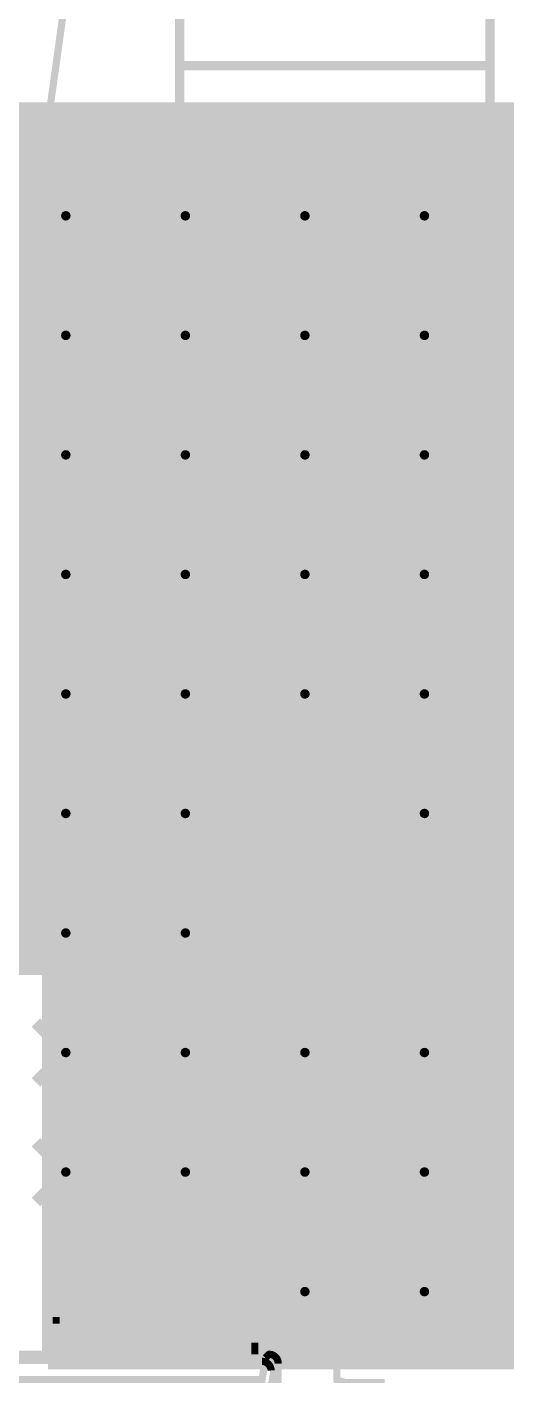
# Model space of a CAD drawing. Extents: x -20 to 155, y -91 to 215.
# Drawn here: x 90.61 to 100.79, y 13.47 to 42.11 of the extents above; entities that cross this region are included whole.
import ezdxf

# ---------------------------------------------------------------- set-up
doc = ezdxf.new("R2010")
doc.units = 0
doc.header["$MEASUREMENT"] = 0
doc.layers.get('0').update_dxf_attribs({"linetype": 'CONTINUOUS'})
for name, color, linetype in [('25-334-0_BOT', 7, 'CONTINUOUS'), ('25-334-0_DRD', 7, 'CONTINUOUS'), ('25-334-0_DRL', 2, 'CONTINUOUS'), ('25-334-0_IN1', 4, 'CONTINUOUS'), ('25-334-0_IN2', 3, 'CONTINUOUS'), ('25-334-0_SMB', 5, 'CONTINUOUS'), ('25-334-0_SMT', 10, 'CONTINUOUS'), ('25-334-0_SPT', 14, 'CONTINUOUS'), ('25-334-0_SST', 12, 'CONTINUOUS'), ('25-334-0_TOP', 11, 'CONTINUOUS'), ('THRUHOLE_TAP', 15, 'CONTINUOUS')]:
    doc.layers.add(name, color=color, linetype=linetype)

# ---------------------------------------------------------------- blocks, each defined once
blk = doc.blocks.new('ROUND_14')
at = {"const_width": 1.905}
blk.add_lwpolyline([(-0.9525, 0, 1), (0.9525, 0, 1)], format="xyb", close=True, dxfattribs=at)
blk = doc.blocks.new('ROUND_64')
at = {"const_width": 0.35052}
blk.add_lwpolyline([(-0.17526, 0, 1), (0.17526, 0, 1)], format="xyb", close=True, dxfattribs=at)
blk = doc.blocks.new('ROUND_80')
at = {"const_width": 0.54991}
blk.add_lwpolyline([(-0.274954, 0, 1), (0.274954, 0, 1)], format="xyb", close=True, dxfattribs=at)
blk = doc.blocks.new('ROUND_84')
at = {"const_width": 0.10033}
blk.add_lwpolyline([(-0.050164, 0, 1), (0.050164, 0, 1)], format="xyb", close=True, dxfattribs=at)
blk = doc.blocks.new('RECTANGLE_48')
blk.add_solid([(2.20472, 0.99949), (2.20472, -0.99949), (-2.20472, 0.99949), (-2.20472, -0.99949)])
blk = doc.blocks.new('ROUND_70')
at = {"const_width": 0.0762}
blk.add_lwpolyline([(-0.0381, 0, 1), (0.0381, 0, 1)], format="xyb", close=True, dxfattribs=at)
blk = doc.blocks.new('ROUND_75')
at = {"const_width": 0.10033}
blk.add_lwpolyline([(-0.050164, 0, 1), (0.050164, 0, 1)], format="xyb", close=True, dxfattribs=at)

msp = doc.modelspace()

# ---------------------------------------------------------------- linework, layer by layer
at = {"layer": '25-334-0_BOT', "const_width": 0.254}
for points in [[(132.842, 40.386), (65.659, 40.386), (65.659, 25.273)], [(90.5764, 40.386), (90.5764, 22.098)], [(90.805, 40.386), (90.805, 22.098)], [(91.0336, 40.386), (91.0336, 22.098)], [(91.2622, 40.386), (91.2622, 13.716)], [(91.4908, 40.386), (91.4908, 13.716)], [(91.7194, 40.386), (91.7194, 13.716)], [(91.948, 40.386), (91.948, 13.716)], [(92.1766, 40.386), (92.1766, 13.716)], [(92.4052, 40.386), (92.4052, 13.716)], [(92.6338, 40.386), (92.6338, 13.716)], [(92.8624, 40.386), (92.8624, 13.716)], [(93.091, 40.386), (93.091, 13.716)], [(93.3196, 40.386), (93.3196, 13.716)], [(93.5482, 40.386), (93.5482, 13.716)], [(93.7768, 40.386), (93.7768, 13.716)], [(94.0054, 40.386), (94.0054, 13.716)], [(94.234, 40.386), (94.234, 13.716)], [(94.4626, 40.386), (94.4626, 13.716)], [(94.6912, 40.386), (94.6912, 13.716)], [(94.9198, 40.386), (94.9198, 13.716)], [(95.1484, 40.386), (95.1484, 13.716)], [(95.377, 40.386), (95.377, 13.716)], [(95.6056, 40.386), (95.6056, 13.716)], [(95.8342, 40.386), (95.8342, 13.716)], [(96.0628, 40.386), (96.0628, 13.716)], [(96.2914, 40.386), (96.2914, 13.716)], [(96.52, 40.386), (96.52, 13.716)], [(96.7486, 40.386), (96.7486, 13.716)], [(96.9772, 40.386), (96.9772, 13.716)], [(97.2058, 40.386), (97.2058, 13.716)], [(97.4344, 40.386), (97.4344, 13.716)], [(97.663, 40.386), (97.663, 13.716)], [(97.8916, 40.386), (97.8916, 13.716)], [(98.1202, 40.386), (98.1202, 13.716)], [(98.3488, 40.386), (98.3488, 13.716)], [(98.5774, 40.386), (98.5774, 13.716)], [(98.806, 40.386), (98.806, 13.716)], [(99.0346, 40.386), (99.0346, 13.716)], [(99.2632, 40.386), (99.2632, 13.716)], [(99.4918, 40.386), (99.4918, 13.716)], [(99.7204, 40.386), (99.7204, 13.716)], [(99.949, 40.386), (99.949, 13.716)], [(100.1776, 40.386), (100.1776, 13.716)], [(100.4062, 40.386), (100.4062, 13.716)], [(100.6348, 40.386), (100.6348, 13.716)], [(100.8634, 40.386), (100.8634, 13.716)], [(133.30682, 40.2336), (65.659, 40.2336)], [(133.63448, 40.005), (65.659, 40.005)], [(133.84022, 39.7764), (65.659, 39.7764)], [(133.97738, 39.5478), (65.659, 39.5478)], [(134.06628, 39.3192), (65.659, 39.3192)], [(134.112, 39.0906), (65.659, 39.0906)], [(134.112, 38.862), (65.659, 38.862)], [(134.112, 38.6334), (65.659, 38.6334)], [(134.112, 38.4048), (65.659, 38.4048)], [(134.112, 38.1762), (65.659, 38.1762)], [(134.112, 37.9476), (65.659, 37.9476)], [(134.112, 37.719), (65.659, 37.719)], [(134.112, 37.4904), (65.659, 37.4904)], [(134.112, 37.2618), (65.659, 37.2618)], [(134.112, 37.0332), (65.659, 37.0332)], [(134.112, 36.8046), (65.659, 36.8046)], [(134.112, 36.576), (65.659, 36.576)], [(134.112, 36.3474), (65.659, 36.3474)], [(134.112, 36.1188), (65.659, 36.1188)], [(134.112, 35.8902), (65.659, 35.8902)], [(134.112, 35.6616), (65.659, 35.6616)], [(134.112, 35.433), (65.659, 35.433)], [(134.112, 35.2044), (65.659, 35.2044)], [(134.112, 34.9758), (65.659, 34.9758)], [(134.112, 34.7472), (65.659, 34.7472)], [(134.112, 34.5186), (65.659, 34.5186)], [(134.112, 34.29), (65.659, 34.29)], [(134.112, 34.0614), (65.659, 34.0614)], [(134.112, 33.8328), (65.659, 33.8328)], [(134.112, 33.6042), (65.659, 33.6042)], [(134.112, 33.3756), (65.659, 33.3756)], [(134.112, 33.147), (65.659, 33.147)], [(134.112, 32.9184), (65.659, 32.9184)], [(134.112, 32.6898), (65.659, 32.6898)], [(134.112, 32.4612), (65.659, 32.4612)], [(134.112, 32.2326), (65.659, 32.2326)], [(134.112, 32.004), (65.659, 32.004)], [(134.112, 31.7754), (65.659, 31.7754)], [(134.112, 31.5468), (65.659, 31.5468)], [(134.112, 31.3182), (65.659, 31.3182)], [(134.112, 31.0896), (65.659, 31.0896)], [(134.112, 30.861), (65.659, 30.861)], [(134.112, 30.6324), (65.659, 30.6324)], [(134.112, 30.4038), (65.659, 30.4038)], [(134.112, 30.1752), (65.659, 30.1752)], [(134.112, 29.9466), (65.659, 29.9466)], [(134.112, 29.718), (65.659, 29.718)], [(134.12216, 29.4894), (65.659, 29.4894)], [(134.12724, 29.2608), (65.659, 29.2608)], [(134.12724, 29.0322), (65.659, 29.0322)], [(134.11962, 28.8036), (65.659, 28.8036)], [(134.10692, 28.575), (65.659, 28.575)], [(134.0866, 28.3464), (65.659, 28.3464)], [(134.0612, 28.1178), (65.659, 28.1178)], [(134.02818, 27.8892), (65.659, 27.8892)], [(133.99008, 27.6606), (65.659, 27.6606)], [(133.94436, 27.432), (65.659, 27.432)], [(133.89356, 27.2034), (65.659, 27.2034)], [(133.83514, 26.9748), (65.659, 26.9748)], [(133.77164, 26.7462), (65.659, 26.7462)], [(133.69798, 26.5176), (65.659, 26.5176)], [(133.61924, 26.289), (65.659, 26.289)], [(133.53288, 26.0604), (65.659, 26.0604)], [(133.4389, 25.8318), (65.659, 25.8318)], [(133.3373, 25.6032), (65.659, 25.6032)], [(133.22554, 25.3746), (65.659, 25.3746)], [(133.10616, 25.146), (65.786, 25.146)], [(132.97916, 24.9174), (66.0146, 24.9174)], [(132.842, 24.6888), (66.2432, 24.6888)], [(132.69468, 24.4602), (66.4718, 24.4602)], [(132.53466, 24.2316), (66.7004, 24.2316)], [(132.36448, 24.003), (66.929, 24.003)], [(132.18414, 23.7744), (67.1576, 23.7744)], [(131.98856, 23.5458), (67.3862, 23.5458)], [(131.77774, 23.3172), (67.6148, 23.3172)], [(131.55168, 23.0886), (67.8434, 23.0886)], [(131.3053, 22.86), (68.072, 22.86)], [(131.04114, 22.6314), (68.3006, 22.6314)], [(130.75158, 22.4028), (68.5292, 22.4028)], [(130.43408, 22.1742), (68.7578, 22.1742)], [(91.186, 22.098), (68.834, 22.098)], [(91.186, 22.098), (91.186, 13.716)], [(130.08102, 21.9456), (91.186, 21.9456)], [(129.68732, 21.717), (91.186, 21.717)], [(129.2352, 21.4884), (91.186, 21.4884)], [(128.7018, 21.2598), (91.186, 21.2598)], [(128.0287, 21.0312), (91.186, 21.0312)], [(127.0381, 20.8026), (91.186, 20.8026)], [(120.777, 20.574), (91.186, 20.574)], [(120.5484, 20.3454), (91.186, 20.3454)], [(120.3198, 20.1168), (91.186, 20.1168)], [(120.0912, 19.8882), (91.186, 19.8882)], [(119.8626, 19.6596), (91.186, 19.6596)], [(119.634, 19.431), (91.186, 19.431)], [(119.4054, 19.2024), (91.186, 19.2024)], [(119.1768, 18.9738), (91.186, 18.9738)], [(118.9482, 18.7452), (91.186, 18.7452)], [(118.7196, 18.5166), (91.186, 18.5166)], [(118.491, 18.288), (91.186, 18.288)], [(118.2624, 18.0594), (91.186, 18.0594)], [(118.0338, 17.8308), (91.186, 17.8308)], [(117.8052, 17.6022), (91.186, 17.6022)], [(117.5766, 17.3736), (91.186, 17.3736)], [(117.348, 17.145), (91.186, 17.145)], [(117.1194, 16.9164), (91.186, 16.9164)], [(116.8908, 16.6878), (91.186, 16.6878)], [(116.6622, 16.4592), (91.186, 16.4592)], [(116.4336, 16.2306), (91.186, 16.2306)], [(116.205, 16.002), (91.186, 16.002)], [(115.9764, 15.7734), (91.186, 15.7734)], [(115.7478, 15.5448), (91.186, 15.5448)], [(115.5192, 15.3162), (91.186, 15.3162)], [(115.2906, 15.0876), (91.186, 15.0876)], [(115.062, 14.859), (91.186, 14.859)], [(114.8334, 14.6304), (91.186, 14.6304)], [(114.6048, 14.4018), (91.186, 14.4018)], [(114.3762, 14.1732), (91.186, 14.1732)], [(114.1476, 13.9446), (91.186, 13.9446)], [(113.919, 13.716), (91.186, 13.716)]]:
    msp.add_lwpolyline(points, dxfattribs=at)
at = {"layer": '25-334-0_DRD', "const_width": 0.254}
for points in [[(92.075, 38.735), (90.805, 37.465)], [(92.075, 37.465), (90.805, 38.735)], [(94.615, 38.735), (93.345, 37.465)], [(94.615, 37.465), (93.345, 38.735)], [(97.155, 38.735), (95.885, 37.465)], [(97.155, 37.465), (95.885, 38.735)], [(99.695, 38.735), (98.425, 37.465)], [(99.695, 37.465), (98.425, 38.735)], [(92.075, 36.195), (90.805, 34.925)], [(92.075, 34.925), (90.805, 36.195)], [(94.615, 36.195), (93.345, 34.925)], [(94.615, 34.925), (93.345, 36.195)], [(97.155, 36.195), (95.885, 34.925)], [(97.155, 34.925), (95.885, 36.195)], [(99.695, 36.195), (98.425, 34.925)], [(99.695, 34.925), (98.425, 36.195)], [(92.075, 33.655), (90.805, 32.385)], [(92.075, 32.385), (90.805, 33.655)], [(94.615, 33.655), (93.345, 32.385)], [(94.615, 32.385), (93.345, 33.655)], [(97.155, 33.655), (95.885, 32.385)], [(97.155, 32.385), (95.885, 33.655)], [(99.695, 33.655), (98.425, 32.385)], [(99.695, 32.385), (98.425, 33.655)], [(92.075, 31.115), (90.805, 29.845)], [(92.075, 29.845), (90.805, 31.115)], [(94.615, 31.115), (93.345, 29.845)], [(94.615, 29.845), (93.345, 31.115)], [(97.155, 31.115), (95.885, 29.845)], [(97.155, 29.845), (95.885, 31.115)], [(99.695, 31.115), (98.425, 29.845)], [(99.695, 29.845), (98.425, 31.115)], [(92.075, 28.575), (90.805, 27.305)], [(92.075, 27.305), (90.805, 28.575)], [(94.615, 28.575), (93.345, 27.305)], [(94.615, 27.305), (93.345, 28.575)], [(97.155, 28.575), (95.885, 27.305)], [(97.155, 27.305), (95.885, 28.575)], [(99.695, 28.575), (98.425, 27.305)], [(99.695, 27.305), (98.425, 28.575)], [(92.075, 26.035), (90.805, 24.765)], [(92.075, 24.765), (90.805, 26.035)], [(94.615, 26.035), (93.345, 24.765)], [(94.615, 24.765), (93.345, 26.035)], [(99.695, 26.035), (98.425, 24.765)], [(99.695, 24.765), (98.425, 26.035)], [(96.52, 24.13), (96.52, 22.86)], [(97.79, 24.13), (96.52, 24.13)], [(97.155, 24.13), (97.155, 22.86)], [(97.79, 22.86), (97.79, 24.13)], [(92.075, 23.495), (90.805, 22.225)], [(92.075, 22.225), (90.805, 23.495)], [(94.615, 23.495), (93.345, 22.225)], [(94.615, 22.225), (93.345, 23.495)], [(97.79, 23.495), (96.52, 23.495)], [(96.52, 22.86), (97.79, 22.86)], [(92.075, 20.955), (90.805, 19.685)], [(92.075, 19.685), (90.805, 20.955)], [(94.615, 20.955), (93.345, 19.685)], [(94.615, 19.685), (93.345, 20.955)], [(97.155, 20.955), (95.885, 19.685)], [(97.155, 19.685), (95.885, 20.955)], [(99.695, 20.955), (98.425, 19.685)], [(99.695, 19.685), (98.425, 20.955)], [(92.075, 18.415), (90.805, 17.145)], [(92.075, 17.145), (90.805, 18.415)], [(94.615, 18.415), (93.345, 17.145)], [(94.615, 17.145), (93.345, 18.415)], [(97.155, 18.415), (95.885, 17.145)], [(97.155, 17.145), (95.885, 18.415)], [(99.695, 18.415), (98.425, 17.145)], [(99.695, 17.145), (98.425, 18.415)], [(97.155, 15.875), (95.885, 14.605)], [(97.155, 14.605), (95.885, 15.875)], [(99.695, 15.875), (98.425, 14.605)], [(99.695, 14.605), (98.425, 15.875)]]:
    msp.add_lwpolyline(points, dxfattribs=at)
at = {"layer": '25-334-0_IN1', "const_width": 0.254}
for points in [[(132.207, 40.386), (41.275, 40.386), (31.242, 30.353), (31.242, 19.939), (27.559, 16.256), (23.241, 16.256)], [(132.64388, 40.3352), (41.2242, 40.3352)], [(90.6653, 40.386), (90.6653, 22.098)], [(90.8939, 40.386), (90.8939, 22.098)], [(91.1225, 40.386), (91.1225, 13.716)], [(91.3511, 40.386), (91.3511, 13.716)], [(91.5797, 40.386), (91.5797, 13.716)], [(91.8083, 40.386), (91.8083, 13.716)], [(92.0369, 40.386), (92.0369, 13.716)], [(92.2655, 40.386), (92.2655, 13.716)], [(92.4941, 40.386), (92.4941, 13.716)], [(92.7227, 40.386), (92.7227, 13.716)], [(92.9513, 40.386), (92.9513, 13.716)], [(93.1799, 40.386), (93.1799, 13.716)], [(93.4085, 40.386), (93.4085, 13.716)], [(93.6371, 40.386), (93.6371, 13.716)], [(93.8657, 40.386), (93.8657, 13.716)], [(94.0943, 40.386), (94.0943, 13.716)], [(94.3229, 40.386), (94.3229, 13.716)], [(94.5515, 40.386), (94.5515, 13.716)], [(94.7801, 40.386), (94.7801, 13.716)], [(95.0087, 40.386), (95.0087, 13.716)], [(95.2373, 40.386), (95.2373, 13.716)], [(95.4659, 40.386), (95.4659, 13.716)], [(95.6945, 40.386), (95.6945, 13.716)], [(95.9231, 40.386), (95.9231, 13.716)], [(96.1517, 40.386), (96.1517, 13.716)], [(96.3803, 40.386), (96.3803, 13.716)], [(96.6089, 40.386), (96.6089, 13.716)], [(96.8375, 40.386), (96.8375, 13.716)], [(97.0661, 40.386), (97.0661, 13.716)], [(97.2947, 40.386), (97.2947, 13.716)], [(97.5233, 40.386), (97.5233, 13.716)], [(97.7519, 40.386), (97.7519, 13.716)], [(97.9805, 40.386), (97.9805, 13.716)], [(98.2091, 40.386), (98.2091, 13.716)], [(98.4377, 40.386), (98.4377, 13.716)], [(98.6663, 40.386), (98.6663, 13.716)], [(98.8949, 40.386), (98.8949, 13.716)], [(99.1235, 40.386), (99.1235, 13.716)], [(99.3521, 40.386), (99.3521, 13.716)], [(99.5807, 40.386), (99.5807, 13.716)], [(99.8093, 40.386), (99.8093, 13.716)], [(100.0379, 40.386), (100.0379, 13.716)], [(100.2665, 40.386), (100.2665, 13.716)], [(100.4951, 40.386), (100.4951, 13.716)], [(100.7237, 40.386), (100.7237, 13.716)], [(133.20014, 40.1066), (40.9956, 40.1066)], [(133.5024, 39.878), (40.767, 39.878)], [(133.86308, 39.4208), (40.3098, 39.4208)], [(133.71068, 39.6494), (40.5384, 39.6494)], [(133.97484, 39.1922), (40.0812, 39.1922)], [(134.0485, 38.9636), (39.8526, 38.9636)], [(134.09422, 38.735), (39.624, 38.735)], [(134.112, 38.2778), (39.1668, 38.2778)], [(134.112, 38.5064), (39.3954, 38.5064)], [(134.112, 38.0492), (38.9382, 38.0492)], [(134.112, 37.8206), (38.7096, 37.8206)], [(134.112, 37.592), (38.481, 37.592)], [(134.112, 37.1348), (38.0238, 37.1348)], [(134.112, 37.3634), (38.2524, 37.3634)], [(134.112, 36.9062), (37.7952, 36.9062)], [(134.112, 36.6776), (37.5666, 36.6776)], [(134.112, 36.449), (37.338, 36.449)], [(134.112, 35.9918), (36.8808, 35.9918)], [(134.112, 36.2204), (37.1094, 36.2204)], [(134.112, 35.7632), (36.6522, 35.7632)], [(134.112, 35.5346), (36.4236, 35.5346)], [(134.112, 35.306), (36.195, 35.306)], [(134.112, 34.8488), (35.7378, 34.8488)], [(134.112, 35.0774), (35.9664, 35.0774)], [(134.112, 34.6202), (35.5092, 34.6202)], [(134.112, 34.3916), (35.2806, 34.3916)], [(134.112, 34.163), (35.052, 34.163)], [(134.112, 33.7058), (34.5948, 33.7058)], [(134.112, 33.9344), (34.8234, 33.9344)], [(134.112, 33.4772), (34.3662, 33.4772)], [(134.112, 33.2486), (34.1376, 33.2486)], [(134.112, 33.02), (33.909, 33.02)], [(134.112, 32.5628), (33.4518, 32.5628)], [(134.112, 32.7914), (33.6804, 32.7914)], [(134.112, 32.3342), (33.2232, 32.3342)], [(134.112, 32.1056), (32.9946, 32.1056)], [(134.112, 31.877), (32.766, 31.877)], [(134.112, 31.4198), (32.3088, 31.4198)], [(134.112, 31.6484), (32.5374, 31.6484)], [(134.112, 31.1912), (32.0802, 31.1912)], [(134.112, 30.9626), (31.8516, 30.9626)], [(134.112, 30.734), (31.623, 30.734)], [(134.112, 30.2768), (31.242, 30.2768)], [(134.112, 30.5054), (31.3944, 30.5054)], [(134.112, 30.0482), (31.242, 30.0482)], [(134.112, 29.8196), (31.242, 29.8196)], [(134.112, 29.591), (31.242, 29.591)], [(134.112, 29.3624), (31.242, 29.3624)], [(134.112, 29.1338), (31.242, 29.1338)], [(134.112, 28.9052), (31.242, 28.9052)], [(134.112, 28.6766), (31.242, 28.6766)], [(134.112, 28.448), (31.242, 28.448)], [(134.112, 28.2194), (31.242, 28.2194)], [(134.112, 27.9908), (31.242, 27.9908)], [(134.112, 27.7622), (63.1698, 27.7622)], [(134.112, 27.5336), (63.3984, 27.5336)], [(134.10946, 27.305), (63.627, 27.305)], [(134.09676, 27.0764), (63.8556, 27.0764)], [(134.07644, 26.8478), (64.0842, 26.8478)], [(134.0485, 26.6192), (64.3128, 26.6192)], [(134.01294, 26.3906), (64.5414, 26.3906)], [(133.96976, 26.162), (64.77, 26.162)], [(133.91896, 25.9334), (64.9986, 25.9334)], [(133.86054, 25.7048), (65.2272, 25.7048)], [(133.79196, 25.4762), (65.4558, 25.4762)], [(133.71322, 25.2476), (65.6844, 25.2476)], [(133.62686, 25.019), (65.913, 25.019)], [(133.53288, 24.7904), (66.1416, 24.7904)], [(133.4262, 24.5618), (66.3702, 24.5618)], [(133.30936, 24.3332), (66.5988, 24.3332)], [(133.18236, 24.1046), (66.8274, 24.1046)], [(133.0452, 23.876), (67.056, 23.876)], [(132.8928, 23.6474), (67.2846, 23.6474)], [(132.7277, 23.4188), (67.5132, 23.4188)], [(132.54736, 23.1902), (67.7418, 23.1902)], [(132.34924, 22.9616), (67.9704, 22.9616)], [(132.13334, 22.733), (68.199, 22.733)], [(131.89458, 22.5044), (68.4276, 22.5044)], [(131.63296, 22.2758), (68.6562, 22.2758)], [(91.059, 22.098), (68.834, 22.098)], [(91.059, 22.098), (91.059, 13.716)], [(131.3434, 22.0472), (91.059, 22.0472)], [(131.0132, 21.8186), (91.059, 21.8186)], [(130.63982, 21.59), (91.059, 21.59)], [(130.2004, 21.3614), (91.059, 21.3614)], [(129.65938, 21.1328), (91.059, 21.1328)], [(128.92278, 20.9042), (91.059, 20.9042)], [(120.8786, 20.6756), (91.059, 20.6756)], [(120.65, 20.447), (91.059, 20.447)], [(120.4214, 20.2184), (91.059, 20.2184)], [(120.1928, 19.9898), (91.059, 19.9898)], [(119.9642, 19.7612), (91.059, 19.7612)], [(119.7356, 19.5326), (91.059, 19.5326)], [(119.507, 19.304), (91.059, 19.304)], [(119.2784, 19.0754), (91.059, 19.0754)], [(119.0498, 18.8468), (91.059, 18.8468)], [(118.8212, 18.6182), (91.059, 18.6182)], [(118.5926, 18.3896), (91.059, 18.3896)], [(118.364, 18.161), (91.059, 18.161)], [(118.1354, 17.9324), (91.059, 17.9324)], [(117.9068, 17.7038), (91.059, 17.7038)], [(117.6782, 17.4752), (91.059, 17.4752)], [(117.4496, 17.2466), (91.059, 17.2466)], [(117.221, 17.018), (91.059, 17.018)], [(116.9924, 16.7894), (91.059, 16.7894)], [(116.7638, 16.5608), (91.059, 16.5608)], [(116.5352, 16.3322), (91.059, 16.3322)], [(116.3066, 16.1036), (91.059, 16.1036)], [(116.078, 15.875), (91.059, 15.875)], [(115.8494, 15.6464), (91.059, 15.6464)], [(115.6208, 15.4178), (91.059, 15.4178)], [(115.3922, 15.1892), (91.059, 15.1892)], [(115.1636, 14.9606), (91.059, 14.9606)], [(114.935, 14.732), (91.059, 14.732)], [(114.7064, 14.5034), (91.059, 14.5034)], [(114.4778, 14.2748), (91.059, 14.2748)], [(114.2492, 14.0462), (91.059, 14.0462)], [(114.0206, 13.8176), (91.059, 13.8176)], [(113.919, 13.716), (91.059, 13.716)]]:
    msp.add_lwpolyline(points, dxfattribs=at)
at = {"layer": '25-334-0_SMT', "const_width": 1.99898}
for points in [[(91.821, 38.735), (91.821, 23.622), (92.71, 22.733), (92.71, 15.113)], [(95.504, 38.608), (95.504, 15.24)], [(98.806, 15.113), (98.806, 38.481)]]:
    msp.add_lwpolyline(points, dxfattribs=at)
at = {"layer": '25-334-0_SST'}
for points, const_width in [([(93.85808, 45.48632), (93.85808, 26.90368), (100.45192, 26.90368), (100.45192, 45.48632), (93.85808, 45.48632)], 0.20066), ([(93.85808, 41.29024), (100.45192, 41.29024)], 0.20066), ([(93.85808, 31.19882), (100.45192, 31.19882)], 0.20066), ([(97.155, 26.80462), (97.155, 23.30704)], 0.39878), ([(91.23426, 13.90904), (91.23426, 14.15288), (95.45574, 14.15288), (95.45574, 14.55674), (95.45574, 14.69898), (91.23426, 14.69898), (91.23426, 14.8463), (91.23426, 15.32636), (95.45574, 15.32636), (95.45574, 14.8463), (95.45574, 14.69898)], 0.1524), ([(95.45574, 14.8463), (91.23426, 14.8463)], 0.1524), ([(91.23426, 14.69898), (91.23426, 14.55674)], 0.1524), ([(95.45574, 14.55674), (91.23426, 14.55674), (91.23426, 14.15288)], 0.1524), ([(95.45574, 14.15288), (95.45574, 13.90904)], 0.1524), ([(85.76056, 13.88872), (85.65388, 13.71346), (85.76056, 13.88618), (85.7631, 13.88872), (85.852, 13.90904), (85.85454, 13.90904), (95.75546, 13.90904), (95.758, 13.90904), (95.93072, 13.80236)], 0.1524), ([(95.67926, 13.77442), (95.60814, 13.37056), (86.00186, 13.37056), (86.00186, 13.22832), (85.80374, 13.22832), (85.73262, 13.63472)], 0.1524), ([(85.93074, 13.77442), (85.93074, 13.8303), (95.67926, 13.8303), (95.67926, 13.77442), (85.93074, 13.77442), (86.00186, 13.37056)], 0.1524), ([(91.64574, 5.4737), (91.64574, 4.9911), (91.23426, 4.9911), (91.23426, 5.4737), (91.64574, 5.4737), (91.64574, 5.62102), (91.64574, 5.76326), (91.23426, 5.76326), (91.23426, 6.16712), (91.23426, 6.41096), (91.64574, 6.41096), (95.75546, 6.41096), (95.758, 6.41096), (95.60814, 6.56082), (95.60814, 6.7564), (95.60814, 13.22832), (95.80372, 13.22832), (95.87484, 13.63472), (95.95358, 13.71346), (95.95358, 13.71092)], 0.1524), ([(95.758, 13.90904), (95.67926, 13.8303)], 0.1524), ([(95.95358, 13.71346), (95.95358, 13.71092), (95.95358, 6.60908), (95.95358, 6.60654), (95.8469, 6.43128)], 0.1524), ([(98.21418, 13.3096), (97.36582, 13.3096), (97.19818, 13.36802), (97.19818, 13.72362), (97.36582, 13.78458), (98.21418, 13.78458)], 0.1524)]:
    msp.add_lwpolyline(points, dxfattribs=dict(at, const_width=const_width))
at = {"layer": '25-334-0_SST', "const_width": 0.1524}
for points in [[(66.04, 19.58594, 0.4142136), (91.53906, 45.085)], [(95.80372, 13.5636, 0.3924235), (95.60814, 13.75918)], [(95.95358, 13.71092, 0.4104636), (95.758, 13.90904)], [(95.95358, 13.71346, 0.4142136), (95.758, 13.90904)]]:
    msp.add_lwpolyline(points, format="xyb", dxfattribs=at)
at = {"layer": '25-334-0_TOP', "const_width": 0.254}
for points in [[(132.334, 40.386), (41.402, 40.386), (31.242, 30.226), (31.242, 19.939), (27.559, 16.256), (23.241, 16.256)], [(132.5118, 40.3606), (41.3766, 40.3606)], [(90.6653, 40.386), (90.6653, 22.098)], [(90.8939, 40.386), (90.8939, 22.098)], [(91.1225, 40.386), (91.1225, 22.098)], [(91.3511, 40.386), (91.3511, 13.716)], [(91.5797, 40.386), (91.5797, 13.716)], [(91.8083, 40.386), (91.8083, 13.716)], [(92.0369, 40.386), (92.0369, 13.716)], [(92.2655, 40.386), (92.2655, 13.716)], [(92.4941, 40.386), (92.4941, 13.716)], [(92.7227, 40.386), (92.7227, 13.716)], [(92.9513, 40.386), (92.9513, 13.716)], [(93.1799, 40.386), (93.1799, 13.716)], [(93.4085, 40.386), (93.4085, 13.716)], [(93.6371, 40.386), (93.6371, 13.716)], [(93.8657, 40.386), (93.8657, 13.716)], [(94.0943, 40.386), (94.0943, 13.716)], [(94.3229, 40.386), (94.3229, 13.716)], [(94.5515, 40.386), (94.5515, 13.716)], [(94.7801, 40.386), (94.7801, 13.716)], [(95.0087, 40.386), (95.0087, 13.716)], [(95.2373, 40.386), (95.2373, 13.716)], [(95.4659, 40.386), (95.4659, 13.716)], [(95.6945, 40.386), (95.6945, 13.716)], [(95.9231, 40.386), (95.9231, 13.716)], [(96.1517, 40.386), (96.1517, 13.716)], [(96.3803, 40.386), (96.3803, 13.716)], [(96.6089, 40.386), (96.6089, 13.716)], [(96.8375, 40.386), (96.8375, 13.716)], [(97.0661, 40.386), (97.0661, 13.716)], [(97.2947, 40.386), (97.2947, 13.716)], [(97.5233, 40.386), (97.5233, 13.716)], [(97.7519, 40.386), (97.7519, 13.716)], [(97.9805, 40.386), (97.9805, 13.716)], [(98.2091, 40.386), (98.2091, 13.716)], [(98.4377, 40.386), (98.4377, 13.716)], [(98.6663, 40.386), (98.6663, 13.716)], [(98.8949, 40.386), (98.8949, 13.716)], [(99.1235, 40.386), (99.1235, 13.716)], [(99.3521, 40.386), (99.3521, 13.716)], [(99.5807, 40.386), (99.5807, 13.716)], [(99.8093, 40.386), (99.8093, 13.716)], [(100.0379, 40.386), (100.0379, 13.716)], [(100.2665, 40.386), (100.2665, 13.716)], [(100.4951, 40.386), (100.4951, 13.716)], [(100.7237, 40.386), (100.7237, 13.716)], [(133.12902, 40.132), (41.148, 40.132)], [(133.44906, 39.9034), (40.9194, 39.9034)], [(133.8326, 39.4462), (40.4622, 39.4462)], [(133.67004, 39.6748), (40.6908, 39.6748)], [(133.95198, 39.2176), (40.2336, 39.2176)], [(134.0358, 38.989), (40.005, 38.989)], [(134.09168, 38.7604), (39.7764, 38.7604)], [(134.112, 38.3032), (39.3192, 38.3032)], [(134.112, 38.5318), (39.5478, 38.5318)], [(134.112, 38.0746), (39.0906, 38.0746)], [(134.112, 37.846), (38.862, 37.846)], [(134.112, 37.6174), (38.6334, 37.6174)], [(134.112, 37.1602), (38.1762, 37.1602)], [(134.112, 37.3888), (38.4048, 37.3888)], [(134.112, 36.9316), (37.9476, 36.9316)], [(134.112, 36.703), (37.719, 36.703)], [(134.112, 36.4744), (37.4904, 36.4744)], [(134.112, 36.0172), (37.0332, 36.0172)], [(134.112, 36.2458), (37.2618, 36.2458)], [(134.112, 35.7886), (36.8046, 35.7886)], [(134.112, 35.56), (36.576, 35.56)], [(134.112, 35.3314), (36.3474, 35.3314)], [(134.112, 34.8742), (35.8902, 34.8742)], [(134.112, 35.1028), (36.1188, 35.1028)], [(134.112, 34.6456), (35.6616, 34.6456)], [(134.112, 34.417), (35.433, 34.417)], [(134.112, 34.1884), (35.2044, 34.1884)], [(134.112, 33.7312), (34.7472, 33.7312)], [(134.112, 33.9598), (34.9758, 33.9598)], [(134.112, 33.5026), (34.5186, 33.5026)], [(134.112, 33.274), (34.29, 33.274)], [(134.112, 32.8168), (33.8328, 32.8168)], [(134.112, 33.0454), (34.0614, 33.0454)], [(134.112, 32.5882), (33.6042, 32.5882)], [(134.112, 32.3596), (33.3756, 32.3596)], [(134.112, 32.131), (33.147, 32.131)], [(134.112, 31.6738), (32.6898, 31.6738)], [(134.112, 31.9024), (32.9184, 31.9024)], [(134.112, 31.4452), (32.4612, 31.4452)], [(134.112, 31.2166), (32.2326, 31.2166)], [(134.112, 30.988), (32.004, 30.988)], [(134.112, 30.5308), (31.5468, 30.5308)], [(134.112, 30.7594), (31.7754, 30.7594)], [(134.112, 30.3022), (31.3182, 30.3022)], [(134.112, 30.0736), (31.242, 30.0736)], [(134.112, 29.845), (31.242, 29.845)], [(134.11708, 29.6164), (31.242, 29.6164)], [(134.12724, 29.3878), (31.242, 29.3878)], [(134.12978, 29.1592), (31.242, 29.1592)], [(134.1247, 28.9306), (31.242, 28.9306)], [(134.11708, 28.702), (31.242, 28.702)], [(134.10184, 28.4734), (31.242, 28.4734)], [(134.07898, 28.2448), (31.242, 28.2448)], [(134.05104, 28.0162), (31.242, 28.0162)], [(134.01548, 27.7876), (63.1444, 27.7876)], [(133.97484, 27.559), (63.373, 27.559)], [(133.92658, 27.3304), (63.6016, 27.3304)], [(133.87324, 27.1018), (63.8302, 27.1018)], [(133.81228, 26.8732), (64.0588, 26.8732)], [(133.7437, 26.6446), (64.2874, 26.6446)], [(133.67004, 26.416), (64.516, 26.416)], [(133.58876, 26.1874), (64.7446, 26.1874)], [(133.49732, 25.9588), (64.9732, 25.9588)], [(133.4008, 25.7302), (65.2018, 25.7302)], [(133.29412, 25.5016), (65.4304, 25.5016)], [(133.18236, 25.273), (65.659, 25.273)], [(133.0579, 25.0444), (65.8876, 25.0444)], [(132.92582, 24.8158), (66.1162, 24.8158)], [(132.78612, 24.5872), (66.3448, 24.5872)], [(132.63372, 24.3586), (66.5734, 24.3586)], [(132.47116, 24.13), (66.802, 24.13)], [(132.2959, 23.9014), (67.0306, 23.9014)], [(132.10794, 23.6728), (67.2592, 23.6728)], [(131.90728, 23.4442), (67.4878, 23.4442)], [(131.68884, 23.2156), (67.7164, 23.2156)], [(131.45516, 22.987), (67.945, 22.987)], [(131.2037, 22.7584), (68.1736, 22.7584)], [(130.92684, 22.5298), (68.4022, 22.5298)], [(130.62712, 22.3012), (68.6308, 22.3012)], [(91.186, 22.098), (68.834, 22.098)], [(91.186, 22.098), (91.186, 13.716)], [(130.29438, 22.0726), (91.186, 22.0726)], [(129.92608, 21.844), (91.186, 21.844)], [(129.50952, 21.6154), (91.186, 21.6154)], [(129.02438, 21.3868), (91.186, 21.3868)], [(128.44272, 21.1582), (91.186, 21.1582)], [(127.6731, 20.9296), (91.186, 20.9296)], [(120.904, 20.701), (91.186, 20.701)], [(120.6754, 20.4724), (91.186, 20.4724)], [(120.4468, 20.2438), (91.186, 20.2438)], [(120.2182, 20.0152), (91.186, 20.0152)], [(119.9896, 19.7866), (91.186, 19.7866)], [(119.761, 19.558), (91.186, 19.558)], [(119.5324, 19.3294), (91.186, 19.3294)], [(119.3038, 19.1008), (91.186, 19.1008)], [(119.0752, 18.8722), (91.186, 18.8722)], [(118.8466, 18.6436), (91.186, 18.6436)], [(118.618, 18.415), (91.186, 18.415)], [(118.3894, 18.1864), (91.186, 18.1864)], [(118.1608, 17.9578), (91.186, 17.9578)], [(117.9322, 17.7292), (91.186, 17.7292)], [(117.7036, 17.5006), (91.186, 17.5006)], [(117.475, 17.272), (91.186, 17.272)], [(117.2464, 17.0434), (91.186, 17.0434)], [(117.0178, 16.8148), (91.186, 16.8148)], [(116.7892, 16.5862), (91.186, 16.5862)], [(116.5606, 16.3576), (91.186, 16.3576)], [(116.332, 16.129), (91.186, 16.129)], [(116.1034, 15.9004), (91.186, 15.9004)], [(115.8748, 15.6718), (91.186, 15.6718)], [(115.6462, 15.4432), (91.186, 15.4432)], [(115.4176, 15.2146), (91.186, 15.2146)], [(115.189, 14.986), (91.186, 14.986)], [(114.9604, 14.7574), (91.186, 14.7574)], [(114.7318, 14.5288), (91.186, 14.5288)], [(114.5032, 14.3002), (91.186, 14.3002)], [(114.2746, 14.0716), (91.186, 14.0716)], [(114.046, 13.843), (91.186, 13.843)], [(113.919, 13.716), (91.186, 13.716)]]:
    msp.add_lwpolyline(points, dxfattribs=at)

# ---------------------------------------------------------------- block references
at = {"layer": '25-334-0_BOT'}
for name, p in [('ROUND_64', (91.44, 38.1)), ('ROUND_64', (93.98, 38.1)), ('ROUND_64', (96.52, 38.1)), ('ROUND_64', (99.06, 38.1)), ('ROUND_64', (91.44, 35.56)), ('ROUND_64', (93.98, 35.56)), ('ROUND_64', (96.52, 35.56)), ('ROUND_64', (99.06, 35.56)), ('ROUND_64', (91.44, 33.02)), ('ROUND_64', (93.98, 33.02)), ('ROUND_64', (96.52, 33.02)), ('ROUND_64', (99.06, 33.02)), ('ROUND_64', (91.44, 30.48)), ('ROUND_64', (93.98, 30.48)), ('ROUND_64', (96.52, 30.48)), ('ROUND_64', (99.06, 30.48)), ('ROUND_64', (91.44, 27.94)), ('ROUND_64', (93.98, 27.94)), ('ROUND_64', (96.52, 27.94)), ('ROUND_64', (99.06, 27.94)), ('ROUND_64', (91.44, 25.4)), ('ROUND_64', (93.98, 25.4)), ('ROUND_64', (99.06, 25.4)), ('ROUND_14', (97.155, 23.495)), ('ROUND_64', (91.44, 22.86)), ('ROUND_64', (93.98, 22.86)), ('ROUND_64', (91.44, 20.32)), ('ROUND_64', (93.98, 20.32)), ('ROUND_64', (96.52, 20.32)), ('ROUND_64', (99.06, 20.32)), ('ROUND_64', (91.44, 17.78)), ('ROUND_64', (93.98, 17.78)), ('ROUND_64', (96.52, 17.78)), ('ROUND_64', (99.06, 17.78)), ('ROUND_64', (96.52, 15.24)), ('ROUND_64', (99.06, 15.24))]:
    msp.add_blockref(name, p, dxfattribs=at)
at = {"layer": '25-334-0_DRL'}
for name, p in [('ROUND_84', (91.44, 38.1)), ('ROUND_84', (93.98, 38.1)), ('ROUND_84', (96.52, 38.1)), ('ROUND_84', (99.06, 38.1)), ('ROUND_84', (91.44, 35.56)), ('ROUND_84', (93.98, 35.56)), ('ROUND_84', (96.52, 35.56)), ('ROUND_84', (99.06, 35.56)), ('ROUND_84', (91.44, 33.02)), ('ROUND_84', (93.98, 33.02)), ('ROUND_84', (96.52, 33.02)), ('ROUND_84', (99.06, 33.02)), ('ROUND_84', (91.44, 30.48)), ('ROUND_84', (93.98, 30.48)), ('ROUND_84', (96.52, 30.48)), ('ROUND_84', (99.06, 30.48)), ('ROUND_84', (91.44, 27.94)), ('ROUND_84', (93.98, 27.94)), ('ROUND_84', (96.52, 27.94)), ('ROUND_84', (99.06, 27.94)), ('ROUND_84', (91.44, 25.4)), ('ROUND_84', (93.98, 25.4)), ('ROUND_84', (99.06, 25.4)), ('ROUND_80', (97.155, 23.495)), ('ROUND_84', (91.44, 22.86)), ('ROUND_84', (93.98, 22.86)), ('ROUND_84', (91.44, 20.32)), ('ROUND_84', (93.98, 20.32)), ('ROUND_84', (96.52, 20.32)), ('ROUND_84', (99.06, 20.32)), ('ROUND_84', (91.44, 17.78)), ('ROUND_84', (93.98, 17.78)), ('ROUND_84', (96.52, 17.78)), ('ROUND_84', (99.06, 17.78)), ('ROUND_84', (96.52, 15.24)), ('ROUND_84', (99.06, 15.24))]:
    msp.add_blockref(name, p, dxfattribs=at)
at = {"layer": '25-334-0_IN1'}
for name, p in [('ROUND_64', (91.44, 38.1)), ('ROUND_64', (93.98, 38.1)), ('ROUND_64', (96.52, 38.1)), ('ROUND_64', (99.06, 38.1)), ('ROUND_64', (91.44, 35.56)), ('ROUND_64', (93.98, 35.56)), ('ROUND_64', (96.52, 35.56)), ('ROUND_64', (99.06, 35.56)), ('ROUND_64', (91.44, 33.02)), ('ROUND_64', (93.98, 33.02)), ('ROUND_64', (96.52, 33.02)), ('ROUND_64', (99.06, 33.02)), ('ROUND_64', (91.44, 30.48)), ('ROUND_64', (93.98, 30.48)), ('ROUND_64', (96.52, 30.48)), ('ROUND_64', (99.06, 30.48)), ('ROUND_64', (91.44, 27.94)), ('ROUND_64', (93.98, 27.94)), ('ROUND_64', (96.52, 27.94)), ('ROUND_64', (99.06, 27.94)), ('ROUND_64', (91.44, 25.4)), ('ROUND_64', (93.98, 25.4)), ('ROUND_64', (99.06, 25.4)), ('ROUND_14', (97.155, 23.495)), ('ROUND_64', (91.44, 22.86)), ('ROUND_64', (93.98, 22.86)), ('ROUND_64', (91.44, 20.32)), ('ROUND_64', (93.98, 20.32)), ('ROUND_64', (96.52, 20.32)), ('ROUND_64', (99.06, 20.32)), ('ROUND_64', (91.44, 17.78)), ('ROUND_64', (93.98, 17.78)), ('ROUND_64', (96.52, 17.78)), ('ROUND_64', (99.06, 17.78)), ('ROUND_64', (96.52, 15.24)), ('ROUND_64', (99.06, 15.24))]:
    msp.add_blockref(name, p, dxfattribs=at)
at = {"layer": '25-334-0_IN2'}
for name, p in [('ROUND_64', (91.44, 38.1)), ('ROUND_64', (93.98, 38.1)), ('ROUND_64', (96.52, 38.1)), ('ROUND_64', (99.06, 38.1)), ('ROUND_64', (91.44, 35.56)), ('ROUND_64', (93.98, 35.56)), ('ROUND_64', (96.52, 35.56)), ('ROUND_64', (99.06, 35.56)), ('ROUND_64', (91.44, 33.02)), ('ROUND_64', (93.98, 33.02)), ('ROUND_64', (96.52, 33.02)), ('ROUND_64', (99.06, 33.02)), ('ROUND_64', (91.44, 30.48)), ('ROUND_64', (93.98, 30.48)), ('ROUND_64', (96.52, 30.48)), ('ROUND_64', (99.06, 30.48)), ('ROUND_64', (91.44, 27.94)), ('ROUND_64', (93.98, 27.94)), ('ROUND_64', (96.52, 27.94)), ('ROUND_64', (99.06, 27.94)), ('ROUND_64', (91.44, 25.4)), ('ROUND_64', (93.98, 25.4)), ('ROUND_64', (99.06, 25.4)), ('ROUND_14', (97.155, 23.495)), ('ROUND_64', (91.44, 22.86)), ('ROUND_64', (93.98, 22.86)), ('ROUND_64', (91.44, 20.32)), ('ROUND_64', (93.98, 20.32)), ('ROUND_64', (96.52, 20.32)), ('ROUND_64', (99.06, 20.32)), ('ROUND_64', (91.44, 17.78)), ('ROUND_64', (93.98, 17.78)), ('ROUND_64', (96.52, 17.78)), ('ROUND_64', (99.06, 17.78)), ('ROUND_64', (96.52, 15.24)), ('ROUND_64', (99.06, 15.24))]:
    msp.add_blockref(name, p, dxfattribs=at)
at = {"layer": '25-334-0_SMB'}
msp.add_blockref('ROUND_14', (97.155, 23.495), dxfattribs=at)
at = {"layer": '25-334-0_SMT'}
for name, p in [('ROUND_14', (97.155, 23.495)), ('RECTANGLE_48', (93.345, 14.81074))]:
    msp.add_blockref(name, p, dxfattribs=at)
at = {"layer": '25-334-0_SPT'}
msp.add_blockref('RECTANGLE_48', (93.345, 14.81074), dxfattribs=at)
at = {"layer": '25-334-0_SST'}
msp.add_blockref('ROUND_70', (95.758, 13.90904), dxfattribs=at)
at = {"layer": '25-334-0_TOP'}
for name, p in [('ROUND_64', (91.44, 38.1)), ('ROUND_64', (93.98, 38.1)), ('ROUND_64', (96.52, 38.1)), ('ROUND_64', (99.06, 38.1)), ('ROUND_64', (91.44, 35.56)), ('ROUND_64', (93.98, 35.56)), ('ROUND_64', (96.52, 35.56)), ('ROUND_64', (99.06, 35.56)), ('ROUND_64', (91.44, 33.02)), ('ROUND_64', (93.98, 33.02)), ('ROUND_64', (96.52, 33.02)), ('ROUND_64', (99.06, 33.02)), ('ROUND_64', (91.44, 30.48)), ('ROUND_64', (93.98, 30.48)), ('ROUND_64', (96.52, 30.48)), ('ROUND_64', (99.06, 30.48)), ('ROUND_64', (91.44, 27.94)), ('ROUND_64', (93.98, 27.94)), ('ROUND_64', (96.52, 27.94)), ('ROUND_64', (99.06, 27.94)), ('ROUND_64', (91.44, 25.4)), ('ROUND_64', (93.98, 25.4)), ('ROUND_64', (99.06, 25.4)), ('ROUND_14', (97.155, 23.495)), ('ROUND_64', (91.44, 22.86)), ('ROUND_64', (93.98, 22.86)), ('ROUND_64', (91.44, 20.32)), ('ROUND_64', (93.98, 20.32)), ('ROUND_64', (96.52, 20.32)), ('ROUND_64', (99.06, 20.32)), ('ROUND_64', (91.44, 17.78)), ('ROUND_64', (93.98, 17.78)), ('ROUND_64', (96.52, 17.78)), ('ROUND_64', (99.06, 17.78)), ('RECTANGLE_48', (93.345, 14.81074)), ('ROUND_64', (96.52, 15.24)), ('ROUND_64', (99.06, 15.24))]:
    msp.add_blockref(name, p, dxfattribs=at)
at = {"layer": 'THRUHOLE_TAP'}
for name, p in [('ROUND_75', (91.44, 38.1)), ('ROUND_75', (93.98, 38.1)), ('ROUND_75', (96.52, 38.1)), ('ROUND_75', (99.06, 38.1)), ('ROUND_75', (91.44, 35.56)), ('ROUND_75', (93.98, 35.56)), ('ROUND_75', (96.52, 35.56)), ('ROUND_75', (99.06, 35.56)), ('ROUND_75', (91.44, 33.02)), ('ROUND_75', (93.98, 33.02)), ('ROUND_75', (96.52, 33.02)), ('ROUND_75', (99.06, 33.02)), ('ROUND_75', (91.44, 30.48)), ('ROUND_75', (93.98, 30.48)), ('ROUND_75', (96.52, 30.48)), ('ROUND_75', (99.06, 30.48)), ('ROUND_75', (91.44, 27.94)), ('ROUND_75', (93.98, 27.94)), ('ROUND_75', (96.52, 27.94)), ('ROUND_75', (99.06, 27.94)), ('ROUND_75', (91.44, 25.4)), ('ROUND_75', (93.98, 25.4)), ('ROUND_75', (99.06, 25.4)), ('ROUND_80', (97.155, 23.495)), ('ROUND_75', (91.44, 22.86)), ('ROUND_75', (93.98, 22.86)), ('ROUND_75', (91.44, 20.32)), ('ROUND_75', (93.98, 20.32)), ('ROUND_75', (96.52, 20.32)), ('ROUND_75', (99.06, 20.32)), ('ROUND_75', (91.44, 17.78)), ('ROUND_75', (93.98, 17.78)), ('ROUND_75', (96.52, 17.78)), ('ROUND_75', (99.06, 17.78)), ('ROUND_75', (96.52, 15.24)), ('ROUND_75', (99.06, 15.24))]:
    msp.add_blockref(name, p, dxfattribs=at)

doc.saveas('drawing.dxf')
